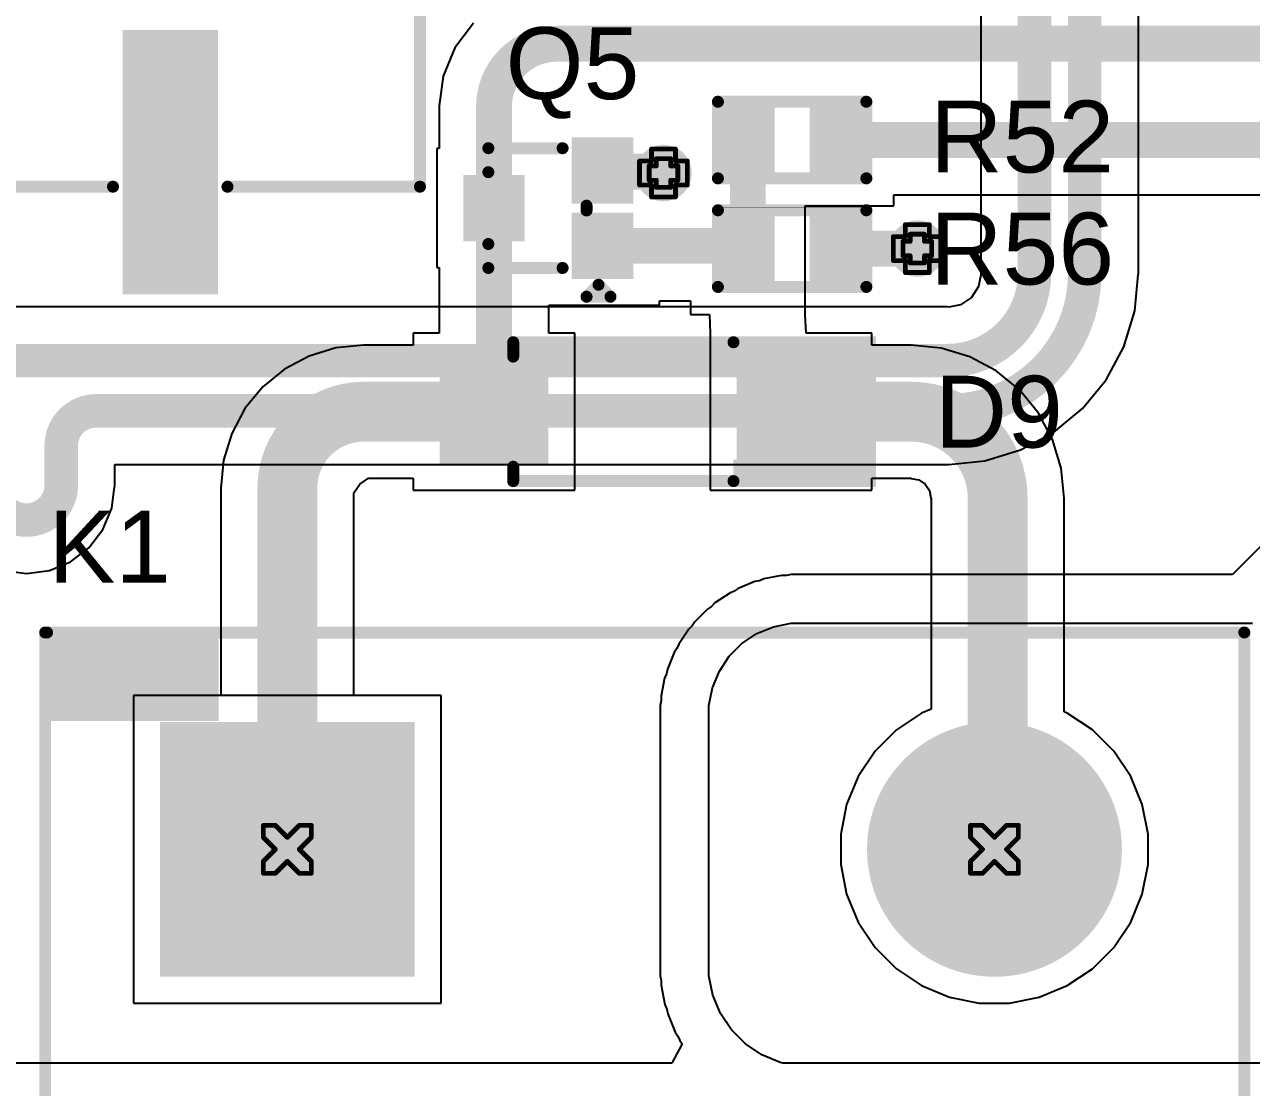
# Model space of a CAD drawing. Header units: inches. Extents: x -3 to 195, y 0 to 199.
# Drawn here: x 0.489 to 1.002, y 1.454 to 1.898 of the extents above; entities that cross this region are included whole.
import ezdxf

# ---------------------------------------------------------------- set-up
doc = ezdxf.new("R2010")
doc.units = ezdxf.units.IN
doc.header["$MEASUREMENT"] = 0
for name, color, linetype in [('Bottom Layer', 5, 'Continuous'), ('Bottom Solder', 6, 'Continuous'), ('Drill Drawing', 1, 'Continuous'), ('Multi-Layer', 9, 'Continuous'), ('Pad Holes', 156, 'Continuous'), ('Top Layer', 1, 'Continuous'), ('Top Overlay', 2, 'Continuous'), ('Top Paste', 8, 'Continuous'), ('Top Solder', 216, 'Continuous'), ('Via Holes', 16, 'Continuous')]:
    doc.layers.add(name, color=color, linetype=linetype)
doc.styles.add('Arial', font='', dxfattribs={"height": 0.2})
doc.styles.get('Arial').set_extended_font_data('Arial')

# ---------------------------------------------------------------- blocks, each defined once
blk = doc.blocks.new('R___0402_50')
at = {"layer": 'Top Layer'}
for points in [[(-0.0274995, -0.0125005), (-0.0274995, 0.0124995), (-0.0094995, 0.0124995), (-0.0094995, -0.0125005)], [(0.0095005, -0.0125006), (0.0095005, 0.0124994), (0.0275005, 0.0124994), (0.0275005, -0.0125006)]]:
    blk.add_hatch(color=1, dxfattribs=at).paths.add_polyline_path(points)
at = {"layer": 'Top Paste'}
for points in [[(-0.0274995, -0.0125005), (-0.0274995, 0.0124995), (-0.0094995, 0.0124995), (-0.0094995, -0.0125005)], [(0.0095005, -0.0125006), (0.0095005, 0.0124994), (0.0275005, 0.0124994), (0.0275005, -0.0125006)]]:
    blk.add_hatch(color=8, dxfattribs=at).paths.add_polyline_path(points)
at = {"layer": 'Top Solder'}
for points in [[(-0.0296649, -0.0146659), (-0.0296649, 0.0146649), (-0.0073341, 0.0146649), (-0.0073341, -0.0146659)], [(0.0073351, -0.014666), (0.0073351, 0.0146648), (0.0296659, 0.0146648), (0.0296659, -0.014666)]]:
    blk.add_hatch(color=216, dxfattribs=at).paths.add_polyline_path(points)
at = {"layer": 'Top Overlay'}
for points, const_width in [([(-0.0309996, 0.0159995), (-0.0309997, -0.0160006)], 0.005), ([(0.0310005, 0.0159993), (-0.0309996, 0.0159995)], 0.005), ([(0.0310005, 0.0159993), (0.0310005, -0.0160006)], 0.005), ([(0.0310005, -0.0160006), (-0.0309997, -0.0160006)], 0.005), ([(0.0320004, -0.0170006), (-0.0319998, -0.0170005)], 0.000127)]:
    blk.add_lwpolyline(points, dxfattribs=dict(at, const_width=const_width))
for points, const_width in [([(-0.0322496, 0.0159995, 1), (-0.0297496, 0.0159995, 1)], 0.0025), ([(-0.0322496, 0.0159995, 1), (-0.0297496, 0.0159995, 1)], 0.0025), ([(0.0297505, 0.0159993, 1), (0.0322505, 0.0159993, 1)], 0.0025), ([(0.0297505, 0.0159993, 1), (0.0322505, 0.0159993, 1)], 0.0025), ([(-0.0322497, -0.0160006, 1), (-0.0297497, -0.0160006, 1)], 0.0025), ([(-0.0322497, -0.0160006, 1), (-0.0297497, -0.0160006, 1)], 0.0025), ([(0.0297505, -0.0160006, 1), (0.0322505, -0.0160006, 1)], 0.0025), ([(0.0297505, -0.0160006, 1), (0.0322505, -0.0160006, 1)], 0.0025), ([(-0.0320315, -0.0170005, 1), (-0.0319681, -0.0170005, 1)], 6.35e-05), ([(0.0319687, -0.0170006, 1), (0.0320321, -0.0170006, 1)], 6.35e-05)]:
    blk.add_lwpolyline(points, format="xyb", close=True, dxfattribs=dict(at, const_width=const_width))
blk = doc.blocks.new('R___0402_52')
at = {"layer": 'Top Layer'}
for points in [[(-0.0274994, -0.0125008), (-0.0274994, 0.0124992), (-0.0094994, 0.0124992), (-0.0094994, -0.0125008)], [(0.0095006, -0.0125007), (0.0095006, 0.0124993), (0.0275006, 0.0124993), (0.0275006, -0.0125007)]]:
    blk.add_hatch(color=1, dxfattribs=at).paths.add_polyline_path(points)
at = {"layer": 'Top Paste'}
for points in [[(-0.0274994, -0.0125008), (-0.0274994, 0.0124992), (-0.0094994, 0.0124992), (-0.0094994, -0.0125008)], [(0.0095006, -0.0125007), (0.0095006, 0.0124993), (0.0275006, 0.0124993), (0.0275006, -0.0125007)]]:
    blk.add_hatch(color=8, dxfattribs=at).paths.add_polyline_path(points)
at = {"layer": 'Top Solder'}
for points in [[(-0.0296648, -0.0146662), (-0.0296648, 0.0146646), (-0.007334, 0.0146646), (-0.007334, -0.0146662)], [(0.0073352, -0.0146661), (0.0073352, 0.0146647), (0.029666, 0.0146647), (0.029666, -0.0146661)]]:
    blk.add_hatch(color=216, dxfattribs=at).paths.add_polyline_path(points)
at = {"layer": 'Top Overlay'}
for points, const_width in [([(0.0310007, 0.0159992), (-0.0309995, 0.0159992)], 0.005), ([(-0.0309994, -0.0160007), (-0.0309995, 0.0159992)], 0.005), ([(0.0310007, 0.0159992), (0.0310007, -0.0160008)], 0.005), ([(0.0310007, -0.0160008), (-0.0309994, -0.0160007)], 0.005), ([(0.0320006, -0.0170007), (-0.0319996, -0.0170007)], 0.000127)]:
    blk.add_lwpolyline(points, dxfattribs=dict(at, const_width=const_width))
for points, const_width in [([(-0.0322495, 0.0159992, 1), (-0.0297495, 0.0159992, 1)], 0.0025), ([(-0.0322495, 0.0159992, 1), (-0.0297495, 0.0159992, 1)], 0.0025), ([(0.0297507, 0.0159992, 1), (0.0322507, 0.0159992, 1)], 0.0025), ([(0.0297507, 0.0159992, 1), (0.0322507, 0.0159992, 1)], 0.0025), ([(-0.0322494, -0.0160007, 1), (-0.0297494, -0.0160007, 1)], 0.0025), ([(-0.0322494, -0.0160007, 1), (-0.0297494, -0.0160007, 1)], 0.0025), ([(0.0297507, -0.0160008, 1), (0.0322507, -0.0160008, 1)], 0.0025), ([(0.0297507, -0.0160008, 1), (0.0322507, -0.0160008, 1)], 0.0025), ([(-0.0320313, -0.0170007, 1), (-0.0319679, -0.0170007, 1)], 6.35e-05), ([(0.0319689, -0.0170007, 1), (0.0320323, -0.0170007, 1)], 6.35e-05)]:
    blk.add_lwpolyline(points, format="xyb", close=True, dxfattribs=dict(at, const_width=const_width))
blk = doc.blocks.new('SOT_723_79')
at = {"layer": 'Top Layer'}
for points in [[(-0.0098435, 0.03149575), (0.0098415, 0.03149575), (0.0098415, 0.01377925), (-0.0098435, 0.01377925)], [(-0.0255915, -0.01378025), (-0.0059065, -0.01378025), (-0.0059065, -0.03149675), (-0.0255915, -0.03149675)], [(0.0059065, -0.01378025), (0.0255915, -0.01378025), (0.0255915, -0.03149675), (0.0059065, -0.03149675)]]:
    blk.add_hatch(color=1, dxfattribs=at).paths.add_polyline_path(points)
at = {"layer": 'Top Paste'}
for points in [[(-0.0098435, 0.03149575), (0.0098415, 0.03149575), (0.0098415, 0.01377925), (-0.0098435, 0.01377925)], [(-0.0255915, -0.01378025), (-0.0059065, -0.01378025), (-0.0059065, -0.03149675), (-0.0255915, -0.03149675)], [(0.0059065, -0.01378025), (0.0255915, -0.01378025), (0.0255915, -0.03149675), (0.0059065, -0.03149675)]]:
    blk.add_hatch(color=8, dxfattribs=at).paths.add_polyline_path(points)
at = {"layer": 'Top Solder'}
for points in [[(-0.0138435, 0.03549575), (0.0138415, 0.03549575), (0.0138415, 0.00977925), (-0.0138435, 0.00977925)], [(-0.0295915, -0.00978025), (-0.0019065, -0.00978025), (-0.0019065, -0.03549675), (-0.0295915, -0.03549675)], [(0.0019065, -0.00978025), (0.0295915, -0.00978025), (0.0295915, -0.03549675), (0.0019065, -0.03549675)]]:
    blk.add_hatch(color=216, dxfattribs=at).paths.add_polyline_path(points)
at = {"layer": 'Top Overlay', "const_width": 0.005}
for points in [[(-0.025001, 0.0249995), (-0.025001, -0.0060005)], [(-0.025001, 0.0249995), (-0.015001, 0.0249995)], [(-0.025001, 0.0249995), (-0.025001, -0.0060005)], [(-0.025001, 0.0249995), (-0.015001, 0.0249995)], [(0.014999, 0.0249995), (0.024999, 0.0249995)], [(0.024999, 0.0249995), (0.0249991, -0.0060005)], [(-0.037001, -0.0160003), (-0.037001, -0.0260005)], [(-0.037001, -0.0160003), (-0.032001, -0.0210005)], [(-0.0010011, -0.0160005), (0.000999, -0.0160006)], [(-0.032001, -0.0210005), (-0.037001, -0.0260005)]]:
    blk.add_lwpolyline(points, dxfattribs=at)
at = {"layer": 'Top Overlay', "const_width": 0.0025}
for points in [[(-0.026251, 0.0249995, 1), (-0.023751, 0.0249995, 1)], [(-0.026251, 0.0249995, 1), (-0.023751, 0.0249995, 1)], [(-0.026251, 0.0249995, 1), (-0.023751, 0.0249995, 1)], [(-0.026251, 0.0249995, 1), (-0.023751, 0.0249995, 1)], [(-0.016251, 0.0249995, 1), (-0.013751, 0.0249995, 1)], [(-0.016251, 0.0249995, 1), (-0.013751, 0.0249995, 1)], [(0.013749, 0.0249995, 1), (0.016249, 0.0249995, 1)], [(0.023749, 0.0249995, 1), (0.026249, 0.0249995, 1)], [(0.023749, 0.0249995, 1), (0.026249, 0.0249995, 1)], [(-0.026251, -0.0060005, 1), (-0.023751, -0.0060005, 1)], [(-0.026251, -0.0060005, 1), (-0.023751, -0.0060005, 1)], [(0.0237491, -0.0060005, 1), (0.0262491, -0.0060005, 1)], [(-0.038251, -0.0160003, 1), (-0.035751, -0.0160003, 1)], [(-0.038251, -0.0160003, 1), (-0.035751, -0.0160003, 1)], [(-0.0022511, -0.0160005, 1), (0.0002489, -0.0160005, 1)], [(-0.000251, -0.0160006, 1), (0.002249, -0.0160006, 1)], [(-0.033251, -0.0210005, 1), (-0.030751, -0.0210005, 1)], [(-0.033251, -0.0210005, 1), (-0.030751, -0.0210005, 1)], [(-0.038251, -0.0260005, 1), (-0.035751, -0.0260005, 1)], [(-0.038251, -0.0260005, 1), (-0.035751, -0.0260005, 1)]]:
    blk.add_lwpolyline(points, format="xyb", close=True, dxfattribs=at)
blk = doc.blocks.new('G5RL_1A_E_HR_DC5_90')
at = {"layer": 'Bottom Layer'}
h = blk.add_hatch(color=5, dxfattribs=at)
edge = h.paths.add_edge_path()
edge.add_arc((-0.4921509, 0.1476497), 0.0492125, 0, 360)
blk.add_hatch(color=5, dxfattribs=at).paths.add_polyline_path([(-0.5413634, -0.0984378), (-0.4429384, -0.0984378), (-0.4429384, -0.1968628), (-0.5413634, -0.1968628)])
at = {"layer": 'Bottom Solder'}
h = blk.add_hatch(color=6, dxfattribs=at)
edge = h.paths.add_edge_path()
edge.add_arc((-0.4921509, 0.1476497), 0.0532125, 0, 360)
blk.add_hatch(color=6, dxfattribs=at).paths.add_polyline_path([(-0.5453634, -0.0944378), (-0.4389384, -0.0944378), (-0.4389384, -0.2008628), (-0.5453634, -0.2008628)])
at = {"layer": 'Multi-Layer'}
h = blk.add_hatch(color=9, dxfattribs=at)
edge = h.paths.add_edge_path()
edge.add_arc((-0.4921509, 0.1476497), 0.0492125, 0, 360)
blk.add_hatch(color=9, dxfattribs=at).paths.add_polyline_path([(-0.5413634, -0.0984378), (-0.4429384, -0.0984378), (-0.4429384, -0.1968628), (-0.5413634, -0.1968628)])
at = {"layer": 'Pad Holes'}
h = blk.add_hatch(color=7, dxfattribs=at)
edge = h.paths.add_edge_path()
edge.add_arc((-0.4921509, 0.1476497), 0.029528, 0, 360)
h = blk.add_hatch(color=7, dxfattribs=at)
edge = h.paths.add_edge_path()
edge.add_arc((-0.4921509, -0.1476503), 0.029528, 0, 360)
at = {"layer": 'Top Layer'}
h = blk.add_hatch(color=1, dxfattribs=at)
edge = h.paths.add_edge_path()
edge.add_arc((-0.4921509, 0.1476497), 0.0492125, 0, 360)
blk.add_hatch(color=1, dxfattribs=at).paths.add_polyline_path([(-0.5413634, -0.0984378), (-0.4429384, -0.0984378), (-0.4429384, -0.1968628), (-0.5413634, -0.1968628)])
at = {"layer": 'Top Overlay'}
blk.add_hatch(color=2, dxfattribs=at).paths.add_polyline_path([(-0.5826579, -0.2487979), (-0.5457979, -0.2487979), (-0.5457979, -0.1762879), (-0.5826579, -0.1762879)])
at = {"layer": 'Top Solder'}
h = blk.add_hatch(color=216, dxfattribs=at)
edge = h.paths.add_edge_path()
edge.add_arc((-0.4921509, 0.1476497), 0.0532125, 0, 360)
blk.add_hatch(color=216, dxfattribs=at).paths.add_polyline_path([(-0.5453634, -0.0944378), (-0.4389384, -0.0944378), (-0.4389384, -0.2008628), (-0.5453634, -0.2008628)])
at = {"layer": 'Top Overlay', "const_width": 0.005}
for points in [[(-0.5826769, -0.2480103), (-0.5826769, 0.2519897)], [(0.5590531, 0.2519897), (-0.5826769, 0.2519897)], [(-0.5826769, -0.2480103), (-0.5826769, 0.2519897)], [(0.5590531, 0.2519897), (-0.5826769, 0.2519897)], [(0.5590531, -0.2487903), (-0.5826769, -0.2487903)]]:
    blk.add_lwpolyline(points, dxfattribs=at)
at = {"layer": 'Top Overlay', "const_width": 0.0025}
for points in [[(-0.5839269, 0.2519897, 1), (-0.5814269, 0.2519897, 1)], [(-0.5839269, 0.2519897, 1), (-0.5814269, 0.2519897, 1)], [(-0.5839269, 0.2519897, 1), (-0.5814269, 0.2519897, 1)], [(-0.5839269, 0.2519897, 1), (-0.5814269, 0.2519897, 1)], [(-0.5839269, -0.2480103, 1), (-0.5814269, -0.2480103, 1)], [(-0.5839269, -0.2480103, 1), (-0.5814269, -0.2480103, 1)], [(-0.5839269, -0.2487903, 1), (-0.5814269, -0.2487903, 1)]]:
    blk.add_lwpolyline(points, format="xyb", close=True, dxfattribs=at)
blk = doc.blocks.new('SOD_123_124')
at = {"layer": 'Top Layer'}
for points in [[(-0.043306, 0.01771575), (-0.043306, -0.01771735), (-0.0807076, -0.01771735), (-0.0807076, 0.01771575)], [(0.0807081, 0.01771575), (0.0807081, -0.01771735), (0.0433065, -0.01771735), (0.0433065, 0.01771575)]]:
    blk.add_hatch(color=1, dxfattribs=at).paths.add_polyline_path(points)
at = {"layer": 'Top Overlay'}
for points in [[(0.0379993, 0.0199986), (0.0975153, 0.0199986), (0.0975153, 0.0314946), (0.0379993, 0.0314946)], [(0.0834596, -0.0310006), (0.0975156, -0.0310006), (0.0975156, 0.0309994), (0.0834596, 0.0309994)], [(0.0379994, -0.0314965), (0.0975154, -0.0314965), (0.0975154, -0.0200005), (0.0379994, -0.0200005)]]:
    blk.add_hatch(color=2, dxfattribs=at).paths.add_polyline_path(points)
at = {"layer": 'Top Paste'}
for points in [[(-0.043306, 0.01771575), (-0.043306, -0.01771735), (-0.0807076, -0.01771735), (-0.0807076, 0.01771575)], [(0.0807081, 0.01771575), (0.0807081, -0.01771735), (0.0433065, -0.01771735), (0.0433065, 0.01771575)]]:
    blk.add_hatch(color=8, dxfattribs=at).paths.add_polyline_path(points)
at = {"layer": 'Top Solder'}
for points in [[(-0.039306, 0.02171575), (-0.039306, -0.02171735), (-0.0847076, -0.02171735), (-0.0847076, 0.02171575)], [(0.0847081, 0.02171575), (0.0847081, -0.02171735), (0.0393065, -0.02171735), (0.0393065, 0.02171575)]]:
    blk.add_hatch(color=216, dxfattribs=at).paths.add_polyline_path(points)
at = {"layer": 'Top Overlay', "const_width": 0.005}
for points in [[(-0.0540008, 0.0289992), (0.0379993, 0.028999)], [(-0.0540008, 0.0289992), (-0.0540007, 0.0229991)], [(-0.0540008, -0.029001), (-0.0540007, -0.0230009)], [(-0.0540008, -0.029001), (0.0379993, -0.029001)]]:
    blk.add_lwpolyline(points, dxfattribs=at)
at = {"layer": 'Top Overlay', "const_width": 0.0025}
for points in [[(-0.0552508, 0.0289992, 1), (-0.0527508, 0.0289992, 1)], [(-0.0552508, 0.0289992, 1), (-0.0527508, 0.0289992, 1)], [(0.0367493, 0.028999, 1), (0.0392493, 0.028999, 1)], [(-0.0552507, 0.0229991, 1), (-0.0527507, 0.0229991, 1)], [(-0.0552507, -0.0230009, 1), (-0.0527507, -0.0230009, 1)], [(-0.0552508, -0.029001, 1), (-0.0527508, -0.029001, 1)], [(-0.0552508, -0.029001, 1), (-0.0527508, -0.029001, 1)], [(0.0367493, -0.029001, 1), (0.0392493, -0.029001, 1)]]:
    blk.add_lwpolyline(points, format="xyb", close=True, dxfattribs=at)
blk = doc.blocks.new('RVT1E470M0505_142')
at = {"layer": 'Top Layer'}
for points in [[(-0.1476323, 0.0179139), (-0.0413333, 0.0179139), (-0.0413333, -0.0179131), (-0.1476323, -0.0179131)], [(0.0413337, 0.0179139), (0.1476327, 0.0179139), (0.1476327, -0.0179131), (0.0413337, -0.0179131)]]:
    blk.add_hatch(color=1, dxfattribs=at).paths.add_polyline_path(points)
at = {"layer": 'Top Paste'}
for points in [[(-0.1476323, 0.0179139), (-0.0413333, 0.0179139), (-0.0413333, -0.0179131), (-0.1476323, -0.0179131)], [(0.0413337, 0.0179139), (0.1476327, 0.0179139), (0.1476327, -0.0179131), (0.0413337, -0.0179131)]]:
    blk.add_hatch(color=8, dxfattribs=at).paths.add_polyline_path(points)
at = {"layer": 'Top Solder'}
for points in [[(-0.1496323, 0.0199139), (-0.0393333, 0.0199139), (-0.0393333, -0.0199131), (-0.1496323, -0.0199131)], [(0.0393337, 0.0199139), (0.1496327, 0.0199139), (0.1496327, -0.0199131), (0.0393337, -0.0199131)]]:
    blk.add_hatch(color=216, dxfattribs=at).paths.add_polyline_path(points)
at = {"layer": 'Top Overlay', "const_width": 0.005}
for points in [[(-0.1047008, 0.0703384), (-0.0706728, 0.1043004)], [(0.1046992, 0.1043004), (-0.0706728, 0.1043004)], [(0.1046992, 0.0239004), (0.1046992, 0.1043004)], [(-0.1047008, 0.0239004), (-0.1047008, 0.0703384)], [(-0.1294828, 0.0250004), (-0.1294828, 0.0530004)], [(-0.1154828, 0.0390004), (-0.1434828, 0.0390004)], [(-0.1047008, -0.0703375), (-0.1047008, -0.0238996)], [(0.1046993, -0.1042996), (0.1046992, -0.0238996)], [(-0.0706728, -0.1042996), (-0.1047008, -0.0703375)], [(0.1046993, -0.1042996), (-0.0706728, -0.1042996)]]:
    blk.add_lwpolyline(points, dxfattribs=at)
at = {"layer": 'Top Overlay', "const_width": 0.0025}
for points in [[(-0.0719228, 0.1043004, 1), (-0.0694228, 0.1043004, 1)], [(-0.0719228, 0.1043004, 1), (-0.0694228, 0.1043004, 1)], [(0.1034492, 0.1043004, 1), (0.1059492, 0.1043004, 1)], [(0.1034492, 0.1043004, 1), (0.1059492, 0.1043004, 1)], [(-0.1059508, 0.0703384, 1), (-0.1034508, 0.0703384, 1)], [(-0.1059508, 0.0703384, 1), (-0.1034508, 0.0703384, 1)], [(-0.1307328, 0.0530004, 1), (-0.1282328, 0.0530004, 1)], [(-0.1447328, 0.0390004, 1), (-0.1422328, 0.0390004, 1)], [(-0.1167328, 0.0390004, 1), (-0.1142328, 0.0390004, 1)], [(-0.1307328, 0.0250004, 1), (-0.1282328, 0.0250004, 1)], [(-0.1059508, 0.0239004, 1), (-0.1034508, 0.0239004, 1)], [(0.1034492, 0.0239004, 1), (0.1059492, 0.0239004, 1)], [(-0.1059508, -0.0238996, 1), (-0.1034508, -0.0238996, 1)], [(0.1034492, -0.0238996, 1), (0.1059492, -0.0238996, 1)], [(-0.1059508, -0.0703375, 1), (-0.1034508, -0.0703375, 1)], [(-0.1059508, -0.0703375, 1), (-0.1034508, -0.0703375, 1)], [(-0.0719228, -0.1042996, 1), (-0.0694228, -0.1042996, 1)], [(-0.0719228, -0.1042996, 1), (-0.0694228, -0.1042996, 1)], [(0.1034493, -0.1042996, 1), (0.1059493, -0.1042996, 1)], [(0.1034493, -0.1042996, 1), (0.1059493, -0.1042996, 1)]]:
    blk.add_lwpolyline(points, format="xyb", close=True, dxfattribs=at)

msp = doc.modelspace()

# ---------------------------------------------------------------- hatches: boundary and pattern name
at = {"layer": 'Bottom Layer'}
h = msp.add_hatch(color=5, dxfattribs=at)
edge = h.paths.add_edge_path()
edge.add_arc((0.756, 1.836), 0.011811, 0, 360)
h = msp.add_hatch(color=5, dxfattribs=at)
edge = h.paths.add_edge_path()
edge.add_arc((0.862, 1.804457), 0.011811, 0, 360)
at = {"layer": 'Top Layer'}
h = msp.add_hatch(color=1, dxfattribs=at)
edge = h.paths.add_edge_path()
edge.add_arc((0.756, 1.836), 0.011811, 0, 360)
h = msp.add_hatch(color=1, dxfattribs=at)
edge = h.paths.add_edge_path()
edge.add_arc((0.862, 1.804457), 0.011811, 0, 360)
at = {"layer": 'Via Holes'}
h = msp.add_hatch(color=7, dxfattribs=at)
edge = h.paths.add_edge_path()
edge.add_arc((0.756, 1.836), 0.0059055, 0, 360)
h = msp.add_hatch(color=7, dxfattribs=at)
edge = h.paths.add_edge_path()
edge.add_arc((0.862, 1.804457), 0.0059055, 0, 360)

# ---------------------------------------------------------------- linework, layer by layer
at = {"layer": 'Bottom Layer'}
for p, q in [((0.9543468, 1.7939682), (0.9543468, 1.9166296)), ((0.8884848, 1.908917), (0.8884848, 1.7939682)), ((1.1535804, 1.8284192), (0.9935785, 1.6684172)), ((0.8885853, 1.793463), (0.8876164, 1.7885918)), ((0.8884848, 1.7939682), (0.8885853, 1.793463)), ((0.9527687, 1.7784268), (0.9542529, 1.7934962)), ((0.9542529, 1.7934962), (0.9543468, 1.7939682)), ((0.8876164, 1.7885918), (0.8845709, 1.7840339)), ((0.8845709, 1.7840339), (0.880013, 1.7809884)), ((0.8746366, 1.78012), (0.3220069, 1.78012)), ((0.8751418, 1.7800195), (0.8746366, 1.78012)), ((0.880013, 1.7809884), (0.8751418, 1.7800195)), ((0.9482354, 1.7634826), (0.9527687, 1.7784268)), ((0.9408738, 1.7497099), (0.9482354, 1.7634826)), ((0.9309667, 1.7376381), (0.9408738, 1.7497099)), ((0.9188949, 1.727731), (0.9309667, 1.7376381)), ((0.9051222, 1.7203694), (0.9188949, 1.727731)), ((0.890178, 1.7158361), (0.9051222, 1.7203694)), ((0.5269315, 1.7056004), (0.5269315, 1.714258)), ((0.5269315, 1.714258), (0.8746366, 1.714258)), ((0.8746366, 1.714258), (0.8751086, 1.7143519)), ((0.8751086, 1.7143519), (0.890178, 1.7158361)), ((0.5255611, 1.696072), (0.5265885, 1.703876)), ((0.5265885, 1.703876), (0.5269315, 1.7056004)), ((0.5218832, 1.6871929), (0.5255611, 1.696072)), ((0.5160326, 1.6795683), (0.5218832, 1.6871929)), ((0.508408, 1.6737177), (0.5160326, 1.6795683)), ((0.4995289, 1.6700398), (0.508408, 1.6737177)), ((0.4804721, 1.6700398), (0.4900005, 1.6687854)), ((0.4900005, 1.6687854), (0.4995289, 1.6700398)), ((0.79413, 1.6654033), (0.7872098, 1.6625369)), ((0.7960995, 1.6657951), (0.79413, 1.6654033)), ((0.7979552, 1.6665637), (0.7960995, 1.6657951)), ((0.8053015, 1.668025), (0.7979552, 1.6665637)), ((0.8073103, 1.668025), (0.8053015, 1.668025)), ((0.8092803, 1.6684168), (0.8073103, 1.668025)), ((0.8130225, 1.6684167), (0.8092803, 1.6684168)), ((0.8130255, 1.6684173), (0.8130225, 1.6684167)), ((0.9935785, 1.6684172), (0.8130255, 1.6684173)), ((0.7836842, 1.6606524), (0.7774562, 1.656491)), ((0.7855397, 1.661421), (0.7836842, 1.6606524)), ((0.7872098, 1.6625369), (0.7855397, 1.661421)), ((0.7760362, 1.655071), (0.7743662, 1.6539551)), ((0.7774562, 1.656491), (0.7760362, 1.655071)), ((0.7743662, 1.6539551), (0.7690698, 1.6486587)), ((0.7665338, 1.6455685), (0.7623724, 1.6393405)), ((0.7679539, 1.6469886), (0.7665338, 1.6455685)), ((0.7690698, 1.6486587), (0.7679539, 1.6469886)), ((0.7950133, 1.6436973), (0.8019335, 1.6465637)), ((0.8019335, 1.6465637), (0.8092798, 1.648025)), ((0.8092798, 1.648025), (0.813025, 1.6480249)), ((0.813025, 1.6480249), (0.8130255, 1.6480255)), ((0.8130255, 1.6480255), (1.0020251, 1.6480254)), ((0.7887854, 1.6395359), (0.7950133, 1.6436973)), ((0.7604879, 1.6358149), (0.7576216, 1.6288948)), ((0.7616039, 1.6374851), (0.7604879, 1.6358149)), ((0.7623724, 1.6393405), (0.7616039, 1.6374851)), ((0.783489, 1.6342395), (0.7887854, 1.6395359)), ((0.7793276, 1.6280115), (0.783489, 1.6342395)), ((0.7564613, 1.6250696), (0.755, 1.6177233)), ((0.7572298, 1.626925), (0.7564613, 1.6250696)), ((0.7576216, 1.6288948), (0.7572298, 1.626925)), ((0.7764613, 1.6210914), (0.7793276, 1.6280115)), ((0.775, 1.613745), (0.7764613, 1.6210914)), ((0.6631317, 1.6178384), (0.5347067, 1.6178384)), ((0.5347067, 1.6178384), (0.5347067, 1.4894134)), ((0.6631317, 1.4894134), (0.6631317, 1.6178384)), ((0.755, 1.6157145), (0.7546082, 1.6137445)), ((0.755, 1.6177233), (0.755, 1.6157145)), ((0.7546082, 1.6137445), (0.7546083, 1.6099993)), ((0.7546083, 1.6099993), (0.7546082, 1.5049999)), ((0.7750001, 1.6099998), (0.775, 1.613745)), ((0.775, 1.5049994), (0.7750001, 1.6099998)), ((0.7546082, 1.5049999), (0.7546081, 1.5008633)), ((0.7749999, 1.5008628), (0.775, 1.5049994)), ((0.7546081, 1.5008633), (0.7549999, 1.4988933)), ((0.7549999, 1.4988933), (0.7549999, 1.4968847)), ((0.7549999, 1.4968847), (0.7566139, 1.4887703)), ((0.7766139, 1.4927485), (0.7749999, 1.5008628)), ((0.7797799, 1.4851051), (0.7766139, 1.4927485)), ((0.5347067, 1.4894134), (0.6631317, 1.4894134)), ((0.7566139, 1.4887703), (0.7573825, 1.4869148)), ((0.7573825, 1.4869148), (0.7577743, 1.4849449)), ((0.7577743, 1.4849449), (0.7609403, 1.4773015)), ((0.7843762, 1.4782261), (0.7797799, 1.4851051)), ((0.7609403, 1.4773015), (0.7620561, 1.4756316)), ((0.7902263, 1.4723761), (0.7843762, 1.4782261)), ((0.7637497, 1.4723917), (0.7594735, 1.4643916)), ((0.7620561, 1.4756316), (0.7628246, 1.4737762)), ((0.7628246, 1.4737762), (0.7637497, 1.4723917)), ((0.7971053, 1.4677798), (0.7902263, 1.4723761)), ((0.8047488, 1.4646138), (0.7971053, 1.4677798)), ((0.7594735, 1.4643916), (0.4150219, 1.4643918)), ((0.805866, 1.4643916), (0.8047488, 1.4646138)), ((1.7319998, 1.464391), (0.805866, 1.4643916))]:
    msp.add_line(p, q, dxfattribs=at)
at = {"layer": 'Bottom Layer', "const_width": 0.014}
for points in [[(0.9109158, 1.7939682), (0.9109158, 1.9168778)], [(0.9319158, 1.7939682), (0.9319158, 1.9168778)], [(0.4524211, 1.757689), (0.6, 1.757689)], [(0.6, 1.757689), (0.8746366, 1.757689)], [(0.5190005, 1.736689), (0.5438879, 1.736689)], [(0.5438879, 1.736689), (0.8746366, 1.736689)], [(0.5045005, 1.7056004), (0.5045005, 1.722189)]]:
    msp.add_lwpolyline(points, dxfattribs=at)
for points in [[(0.9319158, 1.7939682, -0.4142135623730951), (0.8746366, 1.736689)], [(0.9109158, 1.7939682, -0.4142135623730951), (0.8746366, 1.757689)], [(0.5045005, 1.722189, -0.4142135623730951), (0.5190005, 1.736689)], [(0.5045005, 1.7056004, -0.9999999999999999), (0.4755005, 1.7056004)]]:
    msp.add_lwpolyline(points, format="xyb", dxfattribs=at)
at = {"layer": 'Bottom Layer', "const_width": 0.007}
for points in [[(0.9074158, 1.7939682, 1), (0.9144158, 1.7939682, 1)], [(0.9074158, 1.7939682, 1), (0.9144158, 1.7939682, 1)], [(0.9284158, 1.7939682, 1), (0.9354158, 1.7939682, 1)], [(0.9284158, 1.7939682, 1), (0.9354158, 1.7939682, 1)], [(0.5965, 1.757689, 1), (0.6035, 1.757689, 1)], [(0.5965, 1.757689, 1), (0.6035, 1.757689, 1)], [(0.8711366, 1.757689, 1), (0.8781366, 1.757689, 1)], [(0.8711366, 1.757689, 1), (0.8781366, 1.757689, 1)], [(0.5155005, 1.736689, 1), (0.5225005, 1.736689, 1)], [(0.5155005, 1.736689, 1), (0.5225005, 1.736689, 1)], [(0.5403879, 1.736689, 1), (0.5473879, 1.736689, 1)], [(0.5403879, 1.736689, 1), (0.5473879, 1.736689, 1)], [(0.8711366, 1.736689, 1), (0.8781366, 1.736689, 1)], [(0.8711366, 1.736689, 1), (0.8781366, 1.736689, 1)], [(0.5010005, 1.722189, 1), (0.5080005, 1.722189, 1)], [(0.5010005, 1.722189, 1), (0.5080005, 1.722189, 1)], [(0.5010005, 1.7056004, 1), (0.5080005, 1.7056004, 1)], [(0.5010005, 1.7056004, 1), (0.5080005, 1.7056004, 1)]]:
    msp.add_lwpolyline(points, format="xyb", close=True, dxfattribs=at)
at = {"layer": 'Drill Drawing', "const_width": 0.002}
for points in [[(0.751, 1.841), (0.751, 1.846)], [(0.751, 1.846), (0.761, 1.846)], [(0.761, 1.841), (0.761, 1.846)], [(0.746, 1.831), (0.746, 1.841)], [(0.746, 1.841), (0.751, 1.841)], [(0.75, 1.833), (0.75, 1.839)], [(0.75, 1.839), (0.753, 1.839)], [(0.753, 1.839), (0.753, 1.842)], [(0.753, 1.842), (0.759, 1.842)], [(0.759, 1.839), (0.759, 1.842)], [(0.759, 1.839), (0.762, 1.839)], [(0.761, 1.841), (0.766, 1.841)], [(0.762, 1.833), (0.762, 1.839)], [(0.766, 1.831), (0.766, 1.841)], [(0.746, 1.831), (0.751, 1.831)], [(0.75, 1.833), (0.753, 1.833)], [(0.751, 1.826), (0.751, 1.831)], [(0.753, 1.83), (0.753, 1.833)], [(0.753, 1.83), (0.759, 1.83)], [(0.759, 1.833), (0.762, 1.833)], [(0.759, 1.83), (0.759, 1.833)], [(0.761, 1.831), (0.766, 1.831)], [(0.761, 1.826), (0.761, 1.831)], [(0.751, 1.826), (0.761, 1.826)], [(0.857, 1.809457), (0.857, 1.814457)], [(0.857, 1.814457), (0.867, 1.814457)], [(0.867, 1.809457), (0.867, 1.814457)], [(0.852, 1.799457), (0.852, 1.809457)], [(0.852, 1.809457), (0.857, 1.809457)], [(0.859, 1.807457), (0.859, 1.810457)], [(0.859, 1.810457), (0.865, 1.810457)], [(0.865, 1.807457), (0.865, 1.810457)], [(0.867, 1.809457), (0.872, 1.809457)], [(0.872, 1.799457), (0.872, 1.809457)], [(0.856, 1.801457), (0.856, 1.807457)], [(0.856, 1.807457), (0.859, 1.807457)], [(0.865, 1.807457), (0.868, 1.807457)], [(0.868, 1.801457), (0.868, 1.807457)], [(0.852, 1.799457), (0.857, 1.799457)], [(0.856, 1.801457), (0.859, 1.801457)], [(0.857, 1.794457), (0.857, 1.799457)], [(0.859, 1.798457), (0.859, 1.801457)], [(0.859, 1.798457), (0.865, 1.798457)], [(0.865, 1.801457), (0.868, 1.801457)], [(0.865, 1.798457), (0.865, 1.801457)], [(0.867, 1.799457), (0.872, 1.799457)], [(0.867, 1.794457), (0.867, 1.799457)], [(0.857, 1.794457), (0.867, 1.794457)], [(0.5889192, 1.5586259), (0.5889192, 1.5636259)], [(0.5889192, 1.5636259), (0.5939192, 1.5636259)], [(0.5939192, 1.5636259), (0.5989192, 1.5586259)], [(0.5989192, 1.5586259), (0.6039192, 1.5636259)], [(0.6039192, 1.5636259), (0.6089192, 1.5636259)], [(0.6089192, 1.5586259), (0.6089192, 1.5636259)], [(0.8842192, 1.5586259), (0.8842192, 1.5636259)], [(0.8842192, 1.5636259), (0.8892192, 1.5636259)], [(0.8892192, 1.5636259), (0.8942192, 1.5586259)], [(0.8942192, 1.5586259), (0.8992192, 1.5636259)], [(0.8992192, 1.5636259), (0.9042192, 1.5636259)], [(0.9042192, 1.5586259), (0.9042192, 1.5636259)], [(0.5889192, 1.5586259), (0.5939192, 1.5536259)], [(0.6039192, 1.5536259), (0.6089192, 1.5586259)], [(0.8842192, 1.5586259), (0.8892192, 1.5536259)], [(0.8992192, 1.5536259), (0.9042192, 1.5586259)], [(0.5889192, 1.5486259), (0.5939192, 1.5536259)], [(0.6039192, 1.5536259), (0.6089192, 1.5486259)], [(0.8842192, 1.5486259), (0.8892192, 1.5536259)], [(0.8992192, 1.5536259), (0.9042192, 1.5486259)], [(0.5889192, 1.5436259), (0.5889192, 1.5486259)], [(0.5939192, 1.5436259), (0.5989192, 1.5486259)], [(0.5989192, 1.5486259), (0.6039192, 1.5436259)], [(0.6089192, 1.5436259), (0.6089192, 1.5486259)], [(0.8842192, 1.5436259), (0.8842192, 1.5486259)], [(0.8892192, 1.5436259), (0.8942192, 1.5486259)], [(0.8942192, 1.5486259), (0.8992192, 1.5436259)], [(0.9042192, 1.5436259), (0.9042192, 1.5486259)], [(0.5889192, 1.5436259), (0.5939192, 1.5436259)], [(0.6039192, 1.5436259), (0.6089192, 1.5436259)], [(0.8842192, 1.5436259), (0.8892192, 1.5436259)], [(0.8992192, 1.5436259), (0.9042192, 1.5436259)]]:
    msp.add_lwpolyline(points, dxfattribs=at)
at = {"layer": 'Drill Drawing', "const_width": 0.001}
for points in [[(0.7505, 1.846, 1), (0.7515, 1.846, 1)], [(0.7505, 1.846, 1), (0.7515, 1.846, 1)], [(0.7605, 1.846, 1), (0.7615, 1.846, 1)], [(0.7605, 1.846, 1), (0.7615, 1.846, 1)], [(0.7455, 1.841, 1), (0.7465, 1.841, 1)], [(0.7455, 1.841, 1), (0.7465, 1.841, 1)], [(0.7495, 1.839, 1), (0.7505, 1.839, 1)], [(0.7495, 1.839, 1), (0.7505, 1.839, 1)], [(0.7505, 1.841, 1), (0.7515, 1.841, 1)], [(0.7505, 1.841, 1), (0.7515, 1.841, 1)], [(0.7525, 1.842, 1), (0.7535, 1.842, 1)], [(0.7525, 1.842, 1), (0.7535, 1.842, 1)], [(0.7525, 1.839, 1), (0.7535, 1.839, 1)], [(0.7525, 1.839, 1), (0.7535, 1.839, 1)], [(0.7585, 1.842, 1), (0.7595, 1.842, 1)], [(0.7585, 1.842, 1), (0.7595, 1.842, 1)], [(0.7585, 1.839, 1), (0.7595, 1.839, 1)], [(0.7585, 1.839, 1), (0.7595, 1.839, 1)], [(0.7605, 1.841, 1), (0.7615, 1.841, 1)], [(0.7605, 1.841, 1), (0.7615, 1.841, 1)], [(0.7615, 1.839, 1), (0.7625, 1.839, 1)], [(0.7615, 1.839, 1), (0.7625, 1.839, 1)], [(0.7655, 1.841, 1), (0.7665, 1.841, 1)], [(0.7655, 1.841, 1), (0.7665, 1.841, 1)], [(0.7455, 1.831, 1), (0.7465, 1.831, 1)], [(0.7455, 1.831, 1), (0.7465, 1.831, 1)], [(0.7495, 1.833, 1), (0.7505, 1.833, 1)], [(0.7495, 1.833, 1), (0.7505, 1.833, 1)], [(0.7505, 1.831, 1), (0.7515, 1.831, 1)], [(0.7505, 1.831, 1), (0.7515, 1.831, 1)], [(0.7525, 1.833, 1), (0.7535, 1.833, 1)], [(0.7525, 1.833, 1), (0.7535, 1.833, 1)], [(0.7525, 1.83, 1), (0.7535, 1.83, 1)], [(0.7525, 1.83, 1), (0.7535, 1.83, 1)], [(0.7585, 1.833, 1), (0.7595, 1.833, 1)], [(0.7585, 1.833, 1), (0.7595, 1.833, 1)], [(0.7585, 1.83, 1), (0.7595, 1.83, 1)], [(0.7585, 1.83, 1), (0.7595, 1.83, 1)], [(0.7605, 1.831, 1), (0.7615, 1.831, 1)], [(0.7605, 1.831, 1), (0.7615, 1.831, 1)], [(0.7615, 1.833, 1), (0.7625, 1.833, 1)], [(0.7615, 1.833, 1), (0.7625, 1.833, 1)], [(0.7655, 1.831, 1), (0.7665, 1.831, 1)], [(0.7655, 1.831, 1), (0.7665, 1.831, 1)], [(0.7505, 1.826, 1), (0.7515, 1.826, 1)], [(0.7505, 1.826, 1), (0.7515, 1.826, 1)], [(0.7605, 1.826, 1), (0.7615, 1.826, 1)], [(0.7605, 1.826, 1), (0.7615, 1.826, 1)], [(0.8565, 1.814457, 1), (0.8575, 1.814457, 1)], [(0.8565, 1.814457, 1), (0.8575, 1.814457, 1)], [(0.8665, 1.814457, 1), (0.8675, 1.814457, 1)], [(0.8665, 1.814457, 1), (0.8675, 1.814457, 1)], [(0.8515, 1.809457, 1), (0.8525, 1.809457, 1)], [(0.8515, 1.809457, 1), (0.8525, 1.809457, 1)], [(0.8565, 1.809457, 1), (0.8575, 1.809457, 1)], [(0.8565, 1.809457, 1), (0.8575, 1.809457, 1)], [(0.8585, 1.810457, 1), (0.8595, 1.810457, 1)], [(0.8585, 1.810457, 1), (0.8595, 1.810457, 1)], [(0.8645, 1.810457, 1), (0.8655, 1.810457, 1)], [(0.8645, 1.810457, 1), (0.8655, 1.810457, 1)], [(0.8665, 1.809457, 1), (0.8675, 1.809457, 1)], [(0.8665, 1.809457, 1), (0.8675, 1.809457, 1)], [(0.8715, 1.809457, 1), (0.8725, 1.809457, 1)], [(0.8715, 1.809457, 1), (0.8725, 1.809457, 1)], [(0.8555, 1.807457, 1), (0.8565, 1.807457, 1)], [(0.8555, 1.807457, 1), (0.8565, 1.807457, 1)], [(0.8585, 1.807457, 1), (0.8595, 1.807457, 1)], [(0.8585, 1.807457, 1), (0.8595, 1.807457, 1)], [(0.8645, 1.807457, 1), (0.8655, 1.807457, 1)], [(0.8645, 1.807457, 1), (0.8655, 1.807457, 1)], [(0.8675, 1.807457, 1), (0.8685, 1.807457, 1)], [(0.8675, 1.807457, 1), (0.8685, 1.807457, 1)], [(0.8515, 1.799457, 1), (0.8525, 1.799457, 1)], [(0.8515, 1.799457, 1), (0.8525, 1.799457, 1)], [(0.8555, 1.801457, 1), (0.8565, 1.801457, 1)], [(0.8555, 1.801457, 1), (0.8565, 1.801457, 1)], [(0.8565, 1.799457, 1), (0.8575, 1.799457, 1)], [(0.8565, 1.799457, 1), (0.8575, 1.799457, 1)], [(0.8585, 1.801457, 1), (0.8595, 1.801457, 1)], [(0.8585, 1.801457, 1), (0.8595, 1.801457, 1)], [(0.8585, 1.798457, 1), (0.8595, 1.798457, 1)], [(0.8585, 1.798457, 1), (0.8595, 1.798457, 1)], [(0.8645, 1.801457, 1), (0.8655, 1.801457, 1)], [(0.8645, 1.801457, 1), (0.8655, 1.801457, 1)], [(0.8645, 1.798457, 1), (0.8655, 1.798457, 1)], [(0.8645, 1.798457, 1), (0.8655, 1.798457, 1)], [(0.8665, 1.799457, 1), (0.8675, 1.799457, 1)], [(0.8665, 1.799457, 1), (0.8675, 1.799457, 1)], [(0.8675, 1.801457, 1), (0.8685, 1.801457, 1)], [(0.8675, 1.801457, 1), (0.8685, 1.801457, 1)], [(0.8715, 1.799457, 1), (0.8725, 1.799457, 1)], [(0.8715, 1.799457, 1), (0.8725, 1.799457, 1)], [(0.8565, 1.794457, 1), (0.8575, 1.794457, 1)], [(0.8565, 1.794457, 1), (0.8575, 1.794457, 1)], [(0.8665, 1.794457, 1), (0.8675, 1.794457, 1)], [(0.8665, 1.794457, 1), (0.8675, 1.794457, 1)], [(0.5884192, 1.5636259, 1), (0.5894192, 1.5636259, 1)], [(0.5884192, 1.5636259, 1), (0.5894192, 1.5636259, 1)], [(0.5934192, 1.5636259, 1), (0.5944192, 1.5636259, 1)], [(0.5934192, 1.5636259, 1), (0.5944192, 1.5636259, 1)], [(0.6034192, 1.5636259, 1), (0.6044192, 1.5636259, 1)], [(0.6034192, 1.5636259, 1), (0.6044192, 1.5636259, 1)], [(0.6084192, 1.5636259, 1), (0.6094192, 1.5636259, 1)], [(0.6084192, 1.5636259, 1), (0.6094192, 1.5636259, 1)], [(0.8837192, 1.5636259, 1), (0.8847192, 1.5636259, 1)], [(0.8837192, 1.5636259, 1), (0.8847192, 1.5636259, 1)], [(0.8887192, 1.5636259, 1), (0.8897192, 1.5636259, 1)], [(0.8887192, 1.5636259, 1), (0.8897192, 1.5636259, 1)], [(0.8987192, 1.5636259, 1), (0.8997192, 1.5636259, 1)], [(0.8987192, 1.5636259, 1), (0.8997192, 1.5636259, 1)], [(0.9037192, 1.5636259, 1), (0.9047192, 1.5636259, 1)], [(0.9037192, 1.5636259, 1), (0.9047192, 1.5636259, 1)], [(0.5884192, 1.5586259, 1), (0.5894192, 1.5586259, 1)], [(0.5884192, 1.5586259, 1), (0.5894192, 1.5586259, 1)], [(0.5984192, 1.5586259, 1), (0.5994192, 1.5586259, 1)], [(0.5984192, 1.5586259, 1), (0.5994192, 1.5586259, 1)], [(0.6084192, 1.5586259, 1), (0.6094192, 1.5586259, 1)], [(0.6084192, 1.5586259, 1), (0.6094192, 1.5586259, 1)], [(0.8837192, 1.5586259, 1), (0.8847192, 1.5586259, 1)], [(0.8837192, 1.5586259, 1), (0.8847192, 1.5586259, 1)], [(0.8937192, 1.5586259, 1), (0.8947192, 1.5586259, 1)], [(0.8937192, 1.5586259, 1), (0.8947192, 1.5586259, 1)], [(0.9037192, 1.5586259, 1), (0.9047192, 1.5586259, 1)], [(0.9037192, 1.5586259, 1), (0.9047192, 1.5586259, 1)], [(0.5934192, 1.5536259, 1), (0.5944192, 1.5536259, 1)], [(0.5934192, 1.5536259, 1), (0.5944192, 1.5536259, 1)], [(0.6034192, 1.5536259, 1), (0.6044192, 1.5536259, 1)], [(0.6034192, 1.5536259, 1), (0.6044192, 1.5536259, 1)], [(0.8887192, 1.5536259, 1), (0.8897192, 1.5536259, 1)], [(0.8887192, 1.5536259, 1), (0.8897192, 1.5536259, 1)], [(0.8987192, 1.5536259, 1), (0.8997192, 1.5536259, 1)], [(0.8987192, 1.5536259, 1), (0.8997192, 1.5536259, 1)], [(0.5884192, 1.5486259, 1), (0.5894192, 1.5486259, 1)], [(0.5884192, 1.5486259, 1), (0.5894192, 1.5486259, 1)], [(0.5984192, 1.5486259, 1), (0.5994192, 1.5486259, 1)], [(0.5984192, 1.5486259, 1), (0.5994192, 1.5486259, 1)], [(0.6084192, 1.5486259, 1), (0.6094192, 1.5486259, 1)], [(0.6084192, 1.5486259, 1), (0.6094192, 1.5486259, 1)], [(0.8837192, 1.5486259, 1), (0.8847192, 1.5486259, 1)], [(0.8837192, 1.5486259, 1), (0.8847192, 1.5486259, 1)], [(0.8937192, 1.5486259, 1), (0.8947192, 1.5486259, 1)], [(0.8937192, 1.5486259, 1), (0.8947192, 1.5486259, 1)], [(0.9037192, 1.5486259, 1), (0.9047192, 1.5486259, 1)], [(0.9037192, 1.5486259, 1), (0.9047192, 1.5486259, 1)], [(0.5884192, 1.5436259, 1), (0.5894192, 1.5436259, 1)], [(0.5884192, 1.5436259, 1), (0.5894192, 1.5436259, 1)], [(0.5934192, 1.5436259, 1), (0.5944192, 1.5436259, 1)], [(0.5934192, 1.5436259, 1), (0.5944192, 1.5436259, 1)], [(0.6034192, 1.5436259, 1), (0.6044192, 1.5436259, 1)], [(0.6034192, 1.5436259, 1), (0.6044192, 1.5436259, 1)], [(0.6084192, 1.5436259, 1), (0.6094192, 1.5436259, 1)], [(0.6084192, 1.5436259, 1), (0.6094192, 1.5436259, 1)], [(0.8837192, 1.5436259, 1), (0.8847192, 1.5436259, 1)], [(0.8837192, 1.5436259, 1), (0.8847192, 1.5436259, 1)], [(0.8887192, 1.5436259, 1), (0.8897192, 1.5436259, 1)], [(0.8887192, 1.5436259, 1), (0.8897192, 1.5436259, 1)], [(0.8987192, 1.5436259, 1), (0.8997192, 1.5436259, 1)], [(0.8987192, 1.5436259, 1), (0.8997192, 1.5436259, 1)], [(0.9037192, 1.5436259, 1), (0.9047192, 1.5436259, 1)], [(0.9037192, 1.5436259, 1), (0.9047192, 1.5436259, 1)]]:
    msp.add_lwpolyline(points, format="xyb", close=True, dxfattribs=at)
at = {"layer": 'Top Layer'}
for p, q in [((0.6767087, 1.8985203), (0.6688953, 1.8883378)), ((0.6688953, 1.8883378), (0.6639837, 1.87648)), ((0.6639837, 1.87648), (0.6623479, 1.8640553)), ((0.6623479, 1.8640553), (0.6622882, 1.863755)), ((0.6622882, 1.863755), (0.6622882, 1.8462126)), ((0.6622882, 1.8462126), (0.6613708, 1.8462126)), ((0.6613708, 1.8462126), (0.6613708, 1.7965276)), ((0.8522289, 1.8222816), (0.8522289, 1.8268408)), ((0.8522289, 1.8268408), (1.062438, 1.8268408)), ((0.8152288, 1.7770832), (0.8152288, 1.8222815)), ((0.8152288, 1.8222815), (0.8152289, 1.8222815)), ((0.8152289, 1.8222815), (0.8152289, 1.8222816)), ((0.8152289, 1.8222816), (0.8522289, 1.8222816)), ((0.6613708, 1.7965276), (0.6622882, 1.7965276)), ((0.6622882, 1.7965276), (0.6622882, 1.7690831)), ((0.7081698, 1.7690831), (0.7081698, 1.7807796)), ((0.7081698, 1.7807796), (0.7543632, 1.7807796)), ((0.7543632, 1.7807796), (0.7543632, 1.7826813)), ((0.7543632, 1.7826813), (0.7672288, 1.7826813)), ((0.7672288, 1.7826813), (0.7672288, 1.7769576)), ((0.7672288, 1.7769576), (0.7752392, 1.7769576)), ((0.7752392, 1.7769576), (0.7755422, 1.7690831)), ((0.8152289, 1.7769576), (0.8152288, 1.7770832)), ((0.8155319, 1.7690831), (0.8152289, 1.7769576)), ((0.6622882, 1.7690831), (0.6515282, 1.7690831)), ((0.6515282, 1.7690831), (0.6515282, 1.7641039)), ((0.7189298, 1.7690831), (0.7081698, 1.7690831)), ((0.7189298, 1.7036501), (0.7189298, 1.7690831)), ((0.7755422, 1.7690831), (0.7755423, 1.7689575)), ((0.7755423, 1.7689575), (0.7755423, 1.7036501)), ((0.8429439, 1.7690831), (0.8155319, 1.7690831)), ((0.8429439, 1.7641039), (0.8429439, 1.7690831)), ((0.6191817, 1.7630071), (0.6079831, 1.75961)), ((0.6308278, 1.7641541), (0.6191817, 1.7630071)), ((0.6308278, 1.7641039), (0.6308278, 1.7641541)), ((0.6515282, 1.7641039), (0.6308278, 1.7641039)), ((0.8594497, 1.7641039), (0.8429439, 1.7641039)), ((0.8719181, 1.7629463), (0.8594497, 1.7641743)), ((0.8594497, 1.7641743), (0.8594497, 1.7641039)), ((0.8839073, 1.7593094), (0.8719181, 1.7629463)), ((0.6079831, 1.75961), (0.5976624, 1.7540935)), ((0.8949567, 1.7534034), (0.8839073, 1.7593094)), ((0.5976624, 1.7540935), (0.5886163, 1.7466695)), ((0.9046415, 1.7454552), (0.8949567, 1.7534034)), ((0.5886163, 1.7466695), (0.5811923, 1.7376234)), ((0.9125897, 1.7357704), (0.9046415, 1.7454552)), ((0.5811923, 1.7376234), (0.5756758, 1.7273027)), ((0.9184957, 1.724721), (0.9125897, 1.7357704)), ((0.5756758, 1.7273027), (0.5722787, 1.7161041)), ((0.9221326, 1.7127318), (0.9184957, 1.724721)), ((0.5722787, 1.7161041), (0.5711317, 1.704458)), ((0.9233606, 1.7002634), (0.9221326, 1.7127318)), ((0.629146, 1.7061398), (0.6328311, 1.7086293)), ((0.6328311, 1.7086293), (0.6515282, 1.7086293)), ((0.6515282, 1.7086293), (0.6515282, 1.7036501)), ((0.8429439, 1.7036501), (0.8429439, 1.7086293)), ((0.8429439, 1.7086293), (0.8594497, 1.7086293)), ((0.8594497, 1.7086293), (0.8594497, 1.7085254)), ((0.8594497, 1.7085254), (0.8626114, 1.7078965)), ((0.8626114, 1.7078965), (0.8652918, 1.7061055)), ((0.5711317, 1.704458), (0.5711819, 1.704458)), ((0.5711819, 1.704458), (0.5711819, 1.6178384)), ((0.6266565, 1.7024547), (0.629146, 1.7061398)), ((0.6266565, 1.6178384), (0.6266565, 1.7024547)), ((0.6515282, 1.7036501), (0.7189298, 1.7036501)), ((0.7755423, 1.7036501), (0.8429439, 1.7036501)), ((0.8652918, 1.7061055), (0.8670828, 1.7034251)), ((0.8670828, 1.7034251), (0.8677117, 1.7002634)), ((0.8677117, 1.7002634), (0.8678156, 1.7002634)), ((0.8678156, 1.7002634), (0.8678156, 1.6121923)), ((0.9232902, 1.6110874), (0.9232902, 1.7002634)), ((0.9232902, 1.7002634), (0.9233606, 1.7002634)), ((0.5711819, 1.6178384), (0.5347067, 1.6178384)), ((0.5347067, 1.6178384), (0.5347067, 1.4894134)), ((0.6631317, 1.6178384), (0.6266565, 1.6178384)), ((0.6631317, 1.4894134), (0.6631317, 1.6178384)), ((0.8638032, 1.6105303), (0.8532861, 1.603503)), ((0.8678156, 1.6121923), (0.8638032, 1.6105303)), ((0.9246352, 1.6105303), (0.9232902, 1.6110874)), ((0.9351523, 1.603503), (0.9246352, 1.6105303)), ((0.8532861, 1.603503), (0.8443421, 1.594559)), ((0.9440963, 1.594559), (0.9351523, 1.603503)), ((0.8443421, 1.594559), (0.8373148, 1.5840419)), ((0.9511236, 1.5840419), (0.9440963, 1.594559)), ((0.8373148, 1.5840419), (0.8324743, 1.572356)), ((0.9559641, 1.572356), (0.9511236, 1.5840419)), ((0.8324743, 1.572356), (0.8300067, 1.5599503)), ((0.9584317, 1.5599503), (0.9559641, 1.572356)), ((0.8300067, 1.5599503), (0.8300067, 1.5473015)), ((0.9584317, 1.5473015), (0.9584317, 1.5599503)), ((0.8300067, 1.5473015), (0.8324743, 1.5348958)), ((0.9559641, 1.5348958), (0.9584317, 1.5473015)), ((0.8324743, 1.5348958), (0.8373148, 1.5232099)), ((0.9511236, 1.5232099), (0.9559641, 1.5348958)), ((0.8373148, 1.5232099), (0.8443421, 1.5126928)), ((0.9440963, 1.5126928), (0.9511236, 1.5232099)), ((0.8443421, 1.5126928), (0.8532861, 1.5037488)), ((0.9351523, 1.5037488), (0.9440963, 1.5126928)), ((0.8532861, 1.5037488), (0.8638032, 1.4967215)), ((0.9246352, 1.4967215), (0.9351523, 1.5037488)), ((0.8638032, 1.4967215), (0.8754891, 1.491881)), ((0.9129493, 1.491881), (0.9246352, 1.4967215)), ((0.8754891, 1.491881), (0.8878948, 1.4894134)), ((0.9005436, 1.4894134), (0.9129493, 1.491881)), ((0.5347067, 1.4894134), (0.6631317, 1.4894134)), ((0.8878948, 1.4894134), (0.9005436, 1.4894134))]:
    msp.add_line(p, q, dxfattribs=at)
for points, const_width in [([(0.685229, 1.863755, -0.4142135623730951), (0.711474, 1.89)], 0.015), ([(0.5989192, 1.704458, -0.4142135623730951), (0.6308278, 1.7363666)], 0.025), ([(0.8594497, 1.7363666, -0.4142135623730951), (0.8955529, 1.7002634)], 0.025), ([(0.8951623, 1.5540165, -0.198912367379658), (0.8942192, 1.5536259)], 0.025), ([(0.8955529, 1.5549596, -0.198912367379658), (0.8951623, 1.5540165)], 0.025)]:
    msp.add_lwpolyline(points, format="xyb", dxfattribs=dict(at, const_width=const_width))
for points, const_width in [([(0.711474, 1.89), (1.0315595, 1.89)], 0.015), ([(0.685229, 1.8213701), (0.685229, 1.863755)], 0.015), ([(0.7912289, 1.8044577), (0.7912289, 1.8497815)], 0.015), ([(0.8282289, 1.8497816), (1.062438, 1.8497816)], 0.015), ([(0.730505, 1.8371201), (0.731065, 1.8365601)], 0.015), ([(0.731065, 1.8365601), (0.7554399, 1.8365601)], 0.015), ([(0.7554399, 1.8365601), (0.756, 1.836)], 0.015), ([(0.685229, 1.7363666), (0.685229, 1.8213701)], 0.015), ([(0.730505, 1.8056221), (0.7885643, 1.8056221)], 0.015), ([(0.7885643, 1.8056221), (0.7912288, 1.8029576)], 0.015), ([(0.7912288, 1.7994576), (0.7912288, 1.8029576)], 0.015), ([(0.8282288, 1.8044575), (0.828229, 1.8044573)], 0.015), ([(0.828229, 1.8044573), (0.8619997, 1.8044573)], 0.015), ([(0.8619997, 1.8044573), (0.862, 1.804457)], 0.015), ([(0.7912288, 1.7994576), (0.7912289, 1.7994577)], 0.015), ([(0.6308278, 1.7363666), (0.685229, 1.7363666)], 0.025), ([(0.8092431, 1.7363666), (0.8594497, 1.7363666)], 0.025), ([(0.5989192, 1.5536259), (0.5989192, 1.704458)], 0.025), ([(0.8955529, 1.5549596), (0.8955529, 1.7002634)], 0.025)]:
    msp.add_lwpolyline(points, dxfattribs=dict(at, const_width=const_width))
for points, const_width in [([(0.707724, 1.89, 1), (0.715224, 1.89, 1)], 0.0075), ([(0.707724, 1.89, 1), (0.715224, 1.89, 1)], 0.0075), ([(0.681479, 1.863755, 1), (0.688979, 1.863755, 1)], 0.0075), ([(0.681479, 1.863755, 1), (0.688979, 1.863755, 1)], 0.0075), ([(0.7874789, 1.8497815, 1), (0.7949789, 1.8497815, 1)], 0.0075), ([(0.8244789, 1.8497816, 1), (0.8319789, 1.8497816, 1)], 0.0075), ([(0.726755, 1.8371201, 1), (0.734255, 1.8371201, 1)], 0.0075), ([(0.727315, 1.8365601, 1), (0.734815, 1.8365601, 1)], 0.0075), ([(0.727315, 1.8365601, 1), (0.734815, 1.8365601, 1)], 0.0075), ([(0.7516899, 1.8365601, 1), (0.7591899, 1.8365601, 1)], 0.0075), ([(0.7516899, 1.8365601, 1), (0.7591899, 1.8365601, 1)], 0.0075), ([(0.75225, 1.836, 1), (0.75975, 1.836, 1)], 0.0075), ([(0.681479, 1.8213701, 1), (0.688979, 1.8213701, 1)], 0.0075), ([(0.681479, 1.8213701, 1), (0.688979, 1.8213701, 1)], 0.0075), ([(0.726755, 1.8056221, 1), (0.734255, 1.8056221, 1)], 0.0075), ([(0.7848143, 1.8056221, 1), (0.7923143, 1.8056221, 1)], 0.0075), ([(0.7848143, 1.8056221, 1), (0.7923143, 1.8056221, 1)], 0.0075), ([(0.7874788, 1.8029576, 1), (0.7949788, 1.8029576, 1)], 0.0075), ([(0.7874788, 1.8029576, 1), (0.7949788, 1.8029576, 1)], 0.0075), ([(0.7874789, 1.8044577, 1), (0.7949789, 1.8044577, 1)], 0.0075), ([(0.8244788, 1.8044575, 1), (0.8319788, 1.8044575, 1)], 0.0075), ([(0.824479, 1.8044573, 1), (0.831979, 1.8044573, 1)], 0.0075), ([(0.824479, 1.8044573, 1), (0.831979, 1.8044573, 1)], 0.0075), ([(0.8582497, 1.8044573, 1), (0.8657497, 1.8044573, 1)], 0.0075), ([(0.8582497, 1.8044573, 1), (0.8657497, 1.8044573, 1)], 0.0075), ([(0.85825, 1.804457, 1), (0.86575, 1.804457, 1)], 0.0075), ([(0.7874788, 1.7994576, 1), (0.7949788, 1.7994576, 1)], 0.0075), ([(0.7874788, 1.7994576, 1), (0.7949788, 1.7994576, 1)], 0.0075), ([(0.7874789, 1.7994577, 1), (0.7949789, 1.7994577, 1)], 0.0075), ([(0.6245778, 1.7363666, 1), (0.6370778, 1.7363666, 1)], 0.0125), ([(0.6245778, 1.7363666, 1), (0.6370778, 1.7363666, 1)], 0.0125), ([(0.678979, 1.7363666, 1), (0.691479, 1.7363666, 1)], 0.0125), ([(0.8029931, 1.7363666, 1), (0.8154931, 1.7363666, 1)], 0.0125), ([(0.8531997, 1.7363666, 1), (0.8656997, 1.7363666, 1)], 0.0125), ([(0.8531997, 1.7363666, 1), (0.8656997, 1.7363666, 1)], 0.0125), ([(0.681479, 1.7363666, 1), (0.688979, 1.7363666, 1)], 0.0075), ([(0.5926692, 1.704458, 1), (0.6051692, 1.704458, 1)], 0.0125), ([(0.5926692, 1.704458, 1), (0.6051692, 1.704458, 1)], 0.0125), ([(0.8893029, 1.7002634, 1), (0.9018029, 1.7002634, 1)], 0.0125), ([(0.8893029, 1.7002634, 1), (0.9018029, 1.7002634, 1)], 0.0125), ([(0.5926692, 1.5536259, 1), (0.6051692, 1.5536259, 1)], 0.0125), ([(0.8879692, 1.5536259, 1), (0.9004692, 1.5536259, 1)], 0.0125), ([(0.8889123, 1.5540165, 1), (0.9014123, 1.5540165, 1)], 0.0125), ([(0.8889123, 1.5540165, 1), (0.9014123, 1.5540165, 1)], 0.0125), ([(0.8893029, 1.5549596, 1), (0.9018029, 1.5549596, 1)], 0.0125), ([(0.8893029, 1.5549596, 1), (0.9018029, 1.5549596, 1)], 0.0125)]:
    msp.add_lwpolyline(points, format="xyb", close=True, dxfattribs=dict(at, const_width=const_width))

# ---------------------------------------------------------------- block references
for name, p, rotation in [('RVT1E470M0505_142', (0.55, 1.935), 270), ('R___0402_52', (0.8097295, 1.8497808), 180), ('SOT_723_79', (0.7078665, 1.8213711), 90), ('R___0402_50', (0.8097293, 1.804457), 180), ('G5RL_1A_E_HR_DC5_90', (0.7465695, 1.061475), 270)]:
    msp.add_blockref(name, p, dxfattribs=dict(rotation=rotation))
msp.add_blockref('SOD_123_124', (0.7472358, 1.7363674))

# ---------------------------------------------------------------- texts
at = {"layer": 'Top Overlay', "style": 'Arial'}
msp.add_text('Q5', height=0.03, rotation=360, dxfattribs=at).set_placement((0.6900484, 1.8668816))
for s, p in [('R52', (0.8673493, 1.8362352)), ('R56', (0.8673493, 1.7894619)), ('D9', (0.8692273, 1.7213715)), ('K1', (0.499102, 1.6650049))]:
    msp.add_text(s, height=0.03, dxfattribs=at).set_placement(p)

doc.saveas('drawing.dxf')
